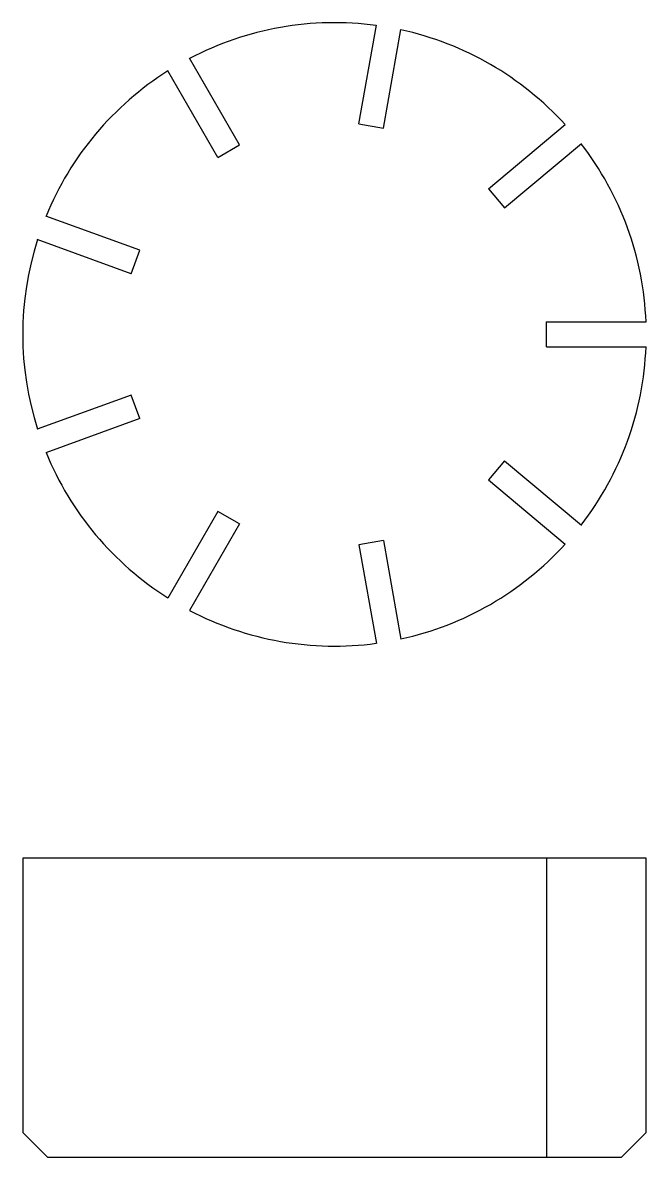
# Model space of a CAD drawing. Header units: millimetres. Extents: x -12.5 to 12.5, y -33 to 12.5.
import ezdxf

# ---------------------------------------------------------------- set-up
doc = ezdxf.new("R2010")
doc.units = ezdxf.units.MM
doc.layers.get('0').update_dxf_attribs({"linetype": 'CONTINUOUS', "true_color": 0x000000})
doc.layers.get('Defpoints').update_dxf_attribs({"linetype": 'CONTINUOUS', "true_color": 0xffffff})

msp = doc.modelspace()

# ---------------------------------------------------------------- linework, layer by layer
for p, q in [((12.5, -21), (-12.5, -21)), ((-12.5, -21), (-12.5, -32)), ((12.5, -32), (12.5, -21)), ((-11.5, -33), (11.5, -33))]:
    msp.add_line(p, q)
at = {"layer": 'Defpoints'}
for p, q in [((0.981, 8.443), (1.678, 12.397)), ((1.966, 8.27), (2.663, 12.223)), ((-3.81, 7.598), (-5.817, 11.075)), ((-4.676, 7.098), (-6.683, 10.575)), ((0.981, 8.443), (1.966, 8.27)), ((6.179, 5.837), (9.254, 8.418)), ((-4.676, 7.098), (-3.81, 7.598)), ((6.821, 5.071), (9.897, 7.652)), ((6.179, 5.837), (6.821, 5.071)), ((-7.803, 3.372), (-11.575, 4.745)), ((-8.145, 2.432), (-11.917, 3.805)), ((-8.145, 2.432), (-7.803, 3.372)), ((8.485, 0.5), (8.485, -0.5)), ((8.485, 0.5), (12.5, 0.5)), ((8.485, 0.5), (8.485, 0.5)), ((8.5, -0.5), (12.5, -0.5)), ((-8.145, -2.432), (-11.917, -3.805)), ((-7.803, -3.372), (-8.145, -2.432)), ((-7.803, -3.372), (-11.575, -4.745)), ((6.821, -5.071), (6.179, -5.837)), ((6.821, -5.071), (9.897, -7.652)), ((6.179, -5.837), (9.254, -8.418)), ((-4.676, -7.098), (-6.683, -10.575)), ((-3.81, -7.598), (-4.676, -7.098)), ((-3.81, -7.598), (-5.817, -11.075)), ((1.966, -8.27), (0.981, -8.443)), ((0.981, -8.443), (1.678, -12.397)), ((1.966, -8.27), (2.663, -12.223)), ((8.5, -21), (8.5, -33)), ((-12.5, -32), (-11.5, -33)), ((11.5, -33), (12.5, -32))]:
    msp.add_line(p, q, dxfattribs=at)
for start, end in [(82.2924, 117.7076), (42.2924, 77.7076), (122.2924, 157.7076), (2.2924, 37.7076), (162.2924, 197.7076), (322.2924, 357.7076), (202.2924, 237.7076), (282.2924, 317.7076), (242.2924, 277.7076)]:
    msp.add_arc((0, 0), 12.5, start, end, dxfattribs=at)

doc.saveas('drawing.dxf')
